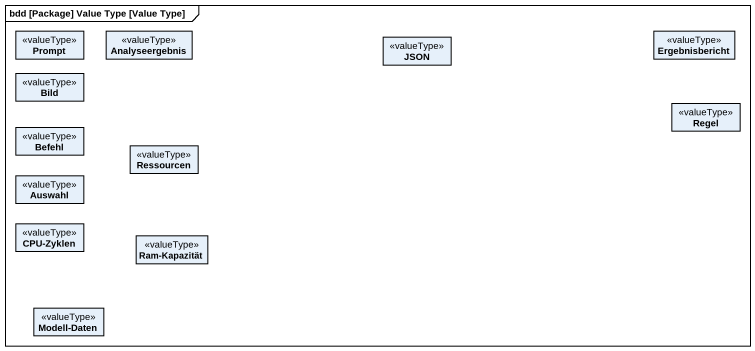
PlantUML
@startuml
mainframe bdd [Package] Value Type [Value Type]
hide circle
hide empty members
class Prompt <<valueType>>
class Analyseergebnis <<valueType>>
class "JSON" as JSON_ <<valueType>>
class Ergebnisbericht <<valueType>>
class Bild <<valueType>>
class Regel <<valueType>>
class Befehl <<valueType>>
class Ressourcen <<valueType>>
class Auswahl <<valueType>>
class "CPU-Zyklen" as CPU_Zyklen <<valueType>>
class "Ram-Kapazität" as Ram_Kapazität <<valueType>>
class "Modell-Daten" as Modell_Daten <<valueType>>
@enduml
